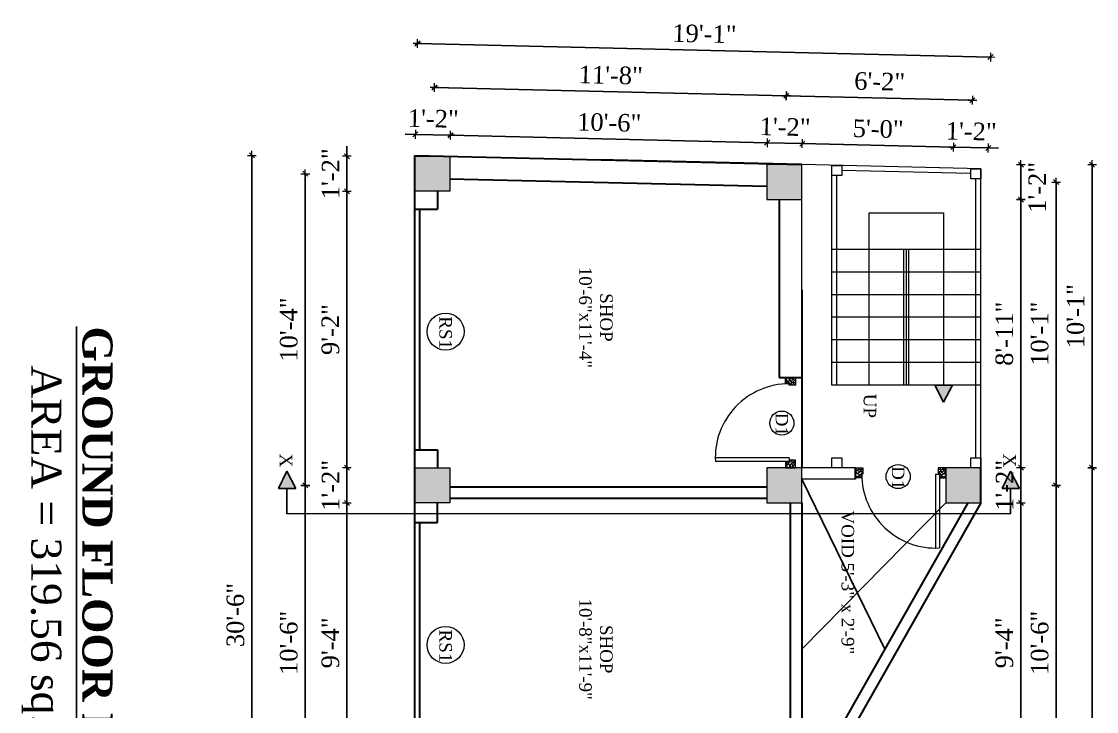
# Model space of a CAD drawing. Header units: inches. Extents: x 151827 to 346502, y -56182 to -23217.
# Drawn here: x 164348 to 164776.6, y -26419.4 to -26144.3 of the extents above; entities that cross this region are included whole.
import ezdxf

# ---------------------------------------------------------------- set-up
doc = ezdxf.new("R2010")
doc.units = ezdxf.units.IN
doc.header["$LTSCALE"] = 5
doc.header["$MEASUREMENT"] = 0
for name, color, linetype, lineweight in [('A-WALL', 7, 'Continuous', 9), ('Dimension', 7, 'Continuous', 18), ('DOOR', 62, 'Continuous', 0)]:
    doc.layers.add(name, color=color, linetype=linetype, lineweight=lineweight)
doc.layers.add('dim line', color=7, linetype='Continuous', lineweight=15, true_color=0xfab2b2)
doc.layers.add('TEXT', color=6, linetype='Continuous')
doc.layers.add('WALL', color=7, linetype='Continuous')
doc.styles.add('ordinary', font='times.ttf')
doc.dimstyles.new('Copy of 96', dxfattribs={"dimtxt": 7, "dimasz": 4, "dimexe": 0.5, "dimexo": 0.5, "dimgap": 3, "dimtad": 1, "dimdec": 1, "dimzin": 11, "dimdsep": 46, "dimlunit": 4, "dimtxsty": 'ordinary', "dimblk": 'OBLIQUE', "dimcen": 0.09, "dimse1": 1, "dimse2": 1, "dimclrt": 6, "dimazin": 0, "dimtfac": 1, "dimtdec": 1, "dimtix": 1, "dimtmove": 2, "dimatfit": 3, "dimldrblk": 'leader', "dimfxl": 0.5, "dimfxlon": 1, "dimtolj": 1, "dimtzin": 0, "dimarcsym": 0})

# ---------------------------------------------------------------- blocks, each defined once
blk = doc.blocks.new('A$C27B36B59')
at = {"layer": 'DOOR'}
for p, q in [((0, 4), (0, 0)), ((2.5, 4), (0, 4)), ((0, 0), (3, 0)), ((2.5, 2.5), (2.5, 4)), ((3, 2.5), (2.5, 2.5)), ((3, 0), (3, 2.5))]:
    blk.add_line(p, q, dxfattribs=at)
for centre, radius, start, end in [((-1.4, -0.54), 4.75, 22.1411, 72.838), ((1.34, 2.09), 1.64, 45.138, 144.8948), ((2.21, 0.3), 2.49, 83.3149, 152.658), ((0.13, 0.37), 2.05, 349.4875, 93.6805), ((1.96, -0.47), 2.01, 58.7447, 166.495), ((-0.06, 0.32), 1.13, 343.542, 86.947), ((2.08, -0.4), 1.17, 38.2816, 160.1519)]:
    blk.add_arc(centre, radius, start, end, dxfattribs=at)
blk = doc.blocks.new('D2')
at = {"layer": 'DOOR'}
for p, q in [((74473.95, 24047.59), (74473.95, 24018.09)), ((74473.95, 24047.59), (74475.45, 24047.59)), ((74475.45, 24047.59), (74475.45, 24018.13))]:
    blk.add_line(p, q, dxfattribs=at)
blk.add_arc((74473.95, 24047.59), 29.5, 180, 272.9146, dxfattribs=at)
at = {"layer": 'DOOR', "xscale": -1, "rotation": 180}
blk.add_blockref('A$C27B36B59', (74441.95, 24050.09), dxfattribs=at)
at = {"layer": 'DOOR', "rotation": 180}
blk.add_blockref('A$C27B36B59', (74477.95, 24050.09), dxfattribs=at)
blk = doc.blocks.new('oblique')
at = {"color": 0, "lineweight": -2}
blk.add_line((0.25, 0.25), (-0.25, -0.25), dxfattribs=at)
at = {"layer": 'dim line', "lineweight": 9}
for p, q in [((-0.4375, 0), (0.4375, 0)), ((0, 0.4375), (0, -0.4375))]:
    blk.add_line(p, q, dxfattribs=at)
blk = doc.blocks.new('*D2105')
at = {"layer": 'A-WALL', "color": 0, "lineweight": -2, "ltscale": 50, "transparency": 16777216}
for p, q in [((164477.75, -26198.04), (164477.75, -26194.04)), ((164477.75, -26198.04), (164477.75, -26212.04)), ((164477.75, -26212.04), (164477.75, -26216.04))]:
    blk.add_line(p, q, dxfattribs=at)
at = {"layer": 'Defpoints', "color": 0, "ltscale": 50, "transparency": 16777216}
for p in [(164504.85, -26198.04), (164477.75, -26212.04), (164504.85, -26212.04)]:
    blk.add_point(p, dxfattribs=at)
at = {"layer": 'A-WALL', "color": 0, "lineweight": -2, "ltscale": 50, "transparency": 16777216, "xscale": 4, "yscale": 4, "zscale": 4}
for p, rotation in [((164477.75, -26198.04), 270), ((164477.75, -26212.04), 90)]:
    blk.add_blockref('oblique', p, dxfattribs=dict(at, rotation=rotation))
at = {"layer": 'A-WALL', "color": 6, "ltscale": 50, "transparency": 16777216, "insert": (164471.25, -26205.04), "char_height": 7, "attachment_point": 5, "rotation": 90, "style": 'ordinary'}
blk.add_mtext('\\A1;1\'-2"', dxfattribs=at)
blk = doc.blocks.new('_OBLIQUE')
at = {"color": 0, "linetype": 'ByBlock'}
blk.add_line((-0.5, -0.5), (0.5, 0.5), dxfattribs=at)
blk = doc.blocks.new('leader')
at = {"layer": 'Dimension'}
for p, q in [((0, -4.33), (0, 4.33)), ((-4.42, 0), (4.42, 0))]:
    blk.add_line(p, q, dxfattribs=at)
blk = doc.blocks.new('*D2106')
at = {"layer": 'A-WALL', "color": 0, "lineweight": -2, "ltscale": 5, "transparency": 16777216}
blk.add_line((164477.75, -26212.04), (164477.75, -26322.25), dxfattribs=at)
at = {"layer": 'Defpoints', "color": 0, "ltscale": 5, "transparency": 16777216}
for p in [(164504.85, -26212.04), (164477.75, -26322.25), (164504.85, -26322.25)]:
    blk.add_point(p, dxfattribs=at)
at = {"layer": 'A-WALL', "color": 0, "lineweight": -2, "ltscale": 5, "transparency": 16777216, "xscale": 4, "yscale": 4, "zscale": 4}
for p, rotation in [((164477.75, -26212.04), 90), ((164477.75, -26322.25), 270)]:
    blk.add_blockref('oblique', p, dxfattribs=dict(at, rotation=rotation))
at = {"layer": 'A-WALL', "color": 6, "ltscale": 5, "transparency": 16777216, "insert": (164471.18, -26267.14), "char_height": 7, "attachment_point": 5, "rotation": 90, "style": 'ordinary'}
blk.add_mtext('\\A1;9\'-2"', dxfattribs=at)
blk = doc.blocks.new('*D2107')
at = {"layer": 'A-WALL', "color": 0, "lineweight": -2, "ltscale": 5, "transparency": 16777216}
for p, q in [((164477.75, -26322.25), (164477.75, -26318.25)), ((164477.75, -26322.25), (164477.75, -26336.25)), ((164477.75, -26336.25), (164477.75, -26340.25))]:
    blk.add_line(p, q, dxfattribs=at)
at = {"layer": 'Defpoints', "color": 0, "ltscale": 5, "transparency": 16777216}
for p in [(164504.85, -26322.25), (164477.75, -26336.25), (164504.85, -26336.25)]:
    blk.add_point(p, dxfattribs=at)
at = {"layer": 'A-WALL', "color": 0, "lineweight": -2, "ltscale": 5, "transparency": 16777216, "xscale": 4, "yscale": 4, "zscale": 4}
for p, rotation in [((164477.75, -26322.25), 270), ((164477.75, -26336.25), 90)]:
    blk.add_blockref('oblique', p, dxfattribs=dict(at, rotation=rotation))
at = {"layer": 'A-WALL', "color": 6, "ltscale": 5, "transparency": 16777216, "insert": (164471.25, -26329.25), "char_height": 7, "attachment_point": 5, "rotation": 90, "style": 'ordinary'}
blk.add_mtext('\\A1;1\'-2"', dxfattribs=at)
blk = doc.blocks.new('*D2108')
at = {"layer": 'A-WALL', "color": 0, "lineweight": -2, "ltscale": 5, "transparency": 16777216}
blk.add_line((164477.75, -26336.25), (164477.75, -26447.82), dxfattribs=at)
at = {"layer": 'Defpoints', "color": 0, "ltscale": 5, "transparency": 16777216}
for p in [(164504.85, -26336.25), (164477.75, -26447.82), (164504.85, -26447.82)]:
    blk.add_point(p, dxfattribs=at)
at = {"layer": 'A-WALL', "color": 0, "lineweight": -2, "ltscale": 5, "transparency": 16777216, "xscale": 4, "yscale": 4, "zscale": 4}
for p, rotation in [((164477.75, -26336.25), 90), ((164477.75, -26447.82), 270)]:
    blk.add_blockref('oblique', p, dxfattribs=dict(at, rotation=rotation))
at = {"layer": 'A-WALL', "color": 6, "ltscale": 5, "transparency": 16777216, "insert": (164471.18, -26392.03), "char_height": 7, "attachment_point": 5, "rotation": 90, "style": 'ordinary'}
blk.add_mtext('\\A1;9\'-4"', dxfattribs=at)
blk = doc.blocks.new('*D2112')
at = {"layer": 'A-WALL', "color": 0, "lineweight": -2, "ltscale": 5, "transparency": 16777216}
blk.add_line((164461.16, -26205.04), (164461.16, -26329.25), dxfattribs=at)
at = {"layer": 'Defpoints', "color": 0, "ltscale": 5, "transparency": 16777216}
for p in [(164511.85, -26205.04), (164461.16, -26329.25), (164511.85, -26329.25)]:
    blk.add_point(p, dxfattribs=at)
at = {"layer": 'A-WALL', "color": 0, "lineweight": -2, "ltscale": 5, "transparency": 16777216, "xscale": 4, "yscale": 4, "zscale": 4}
for p, rotation in [((164461.16, -26205.04), 90), ((164461.16, -26329.25), 270)]:
    blk.add_blockref('oblique', p, dxfattribs=dict(at, rotation=rotation))
at = {"layer": 'A-WALL', "color": 6, "ltscale": 5, "transparency": 16777216, "insert": (164454.6, -26267.14), "char_height": 7, "attachment_point": 5, "rotation": 90, "style": 'ordinary'}
blk.add_mtext('\\A1;10\'-4"', dxfattribs=at)
blk = doc.blocks.new('*D1939')
at = {"layer": 'A-WALL', "color": 0, "lineweight": -2, "ltscale": 5, "transparency": 16777216}
blk.add_line((164461.16, -26329.25), (164461.16, -26454.82), dxfattribs=at)
at = {"layer": 'Defpoints', "color": 0, "ltscale": 5, "transparency": 16777216}
for p in [(164511.85, -26329.25), (164461.16, -26454.82), (164511.85, -26454.82)]:
    blk.add_point(p, dxfattribs=at)
at = {"layer": 'A-WALL', "color": 0, "lineweight": -2, "ltscale": 5, "transparency": 16777216, "xscale": 4, "yscale": 4, "zscale": 4}
for p, rotation in [((164461.16, -26329.25), 90), ((164461.16, -26454.82), 270)]:
    blk.add_blockref('oblique', p, dxfattribs=dict(at, rotation=rotation))
at = {"layer": 'A-WALL', "color": 6, "ltscale": 5, "transparency": 16777216, "insert": (164454.6, -26392.03), "char_height": 7, "attachment_point": 5, "rotation": 90, "style": 'ordinary'}
blk.add_mtext('\\A1;10\'-6"', dxfattribs=at)
blk = doc.blocks.new('*D2115')
at = {"layer": 'A-WALL', "color": 0, "lineweight": -2, "ltscale": 5, "transparency": 16777216}
blk.add_line((164439.88, -26564.18), (164439.88, -26197.71), dxfattribs=at)
at = {"layer": 'Defpoints', "color": 0, "ltscale": 5, "transparency": 16777216}
for p in [(164439.88, -26197.71), (164504.85, -26197.71), (164504.85, -26564.18)]:
    blk.add_point(p, dxfattribs=at)
at = {"layer": 'A-WALL', "color": 0, "lineweight": -2, "ltscale": 5, "transparency": 16777216, "xscale": 4, "yscale": 4, "zscale": 4}
for p, rotation in [((164439.88, -26197.71), 90), ((164439.88, -26564.18), 270)]:
    blk.add_blockref('oblique', p, dxfattribs=dict(at, rotation=rotation))
at = {"layer": 'A-WALL', "color": 6, "ltscale": 5, "transparency": 16777216, "insert": (164433.32, -26380.94), "char_height": 7, "attachment_point": 5, "rotation": 90, "style": 'ordinary'}
blk.add_mtext('\\A1;30\'-6"', dxfattribs=at)
blk = doc.blocks.new('*D2121')
at = {"layer": 'A-WALL', "color": 0, "lineweight": -2, "ltscale": 5, "transparency": 16777216}
blk.add_line((164659.13, -26626.69), (164716.51, -26626.69), dxfattribs=at)
at = {"layer": 'Defpoints', "color": 0, "ltscale": 5, "transparency": 16777216}
for p in [(164716.51, -26336.25), (164659.13, -26461.82), (164716.51, -26626.69)]:
    blk.add_point(p, dxfattribs=at)
at = {"layer": 'A-WALL', "color": 0, "lineweight": -2, "ltscale": 5, "transparency": 16777216, "xscale": 4, "yscale": 4, "zscale": 4, "rotation": 180}
blk.add_blockref('oblique', (164659.13, -26626.69), dxfattribs=at)
at = {"layer": 'A-WALL', "color": 0, "lineweight": -2, "ltscale": 5, "transparency": 16777216, "xscale": 4, "yscale": 4, "zscale": 4}
blk.add_blockref('oblique', (164716.51, -26626.69), dxfattribs=at)
at = {"layer": 'A-WALL', "color": 6, "ltscale": 5, "transparency": 16777216, "insert": (164687.82, -26620.12), "char_height": 7, "attachment_point": 5, "style": 'ordinary'}
blk.add_mtext('\\A1;4\'-9"', dxfattribs=at)
blk = doc.blocks.new('*D2123')
at = {"layer": 'A-WALL', "color": 0, "lineweight": -2, "ltscale": 5, "transparency": 16777216}
for p, q in [((164716.51, -26626.69), (164712.51, -26626.69)), ((164716.51, -26626.69), (164730.51, -26626.69)), ((164730.51, -26626.69), (164734.51, -26626.69))]:
    blk.add_line(p, q, dxfattribs=at)
at = {"layer": 'Defpoints', "color": 0, "ltscale": 5, "transparency": 16777216}
for p in [(164716.51, -26336.25), (164730.51, -26336.25), (164730.51, -26626.69)]:
    blk.add_point(p, dxfattribs=at)
at = {"layer": 'A-WALL', "color": 0, "lineweight": -2, "ltscale": 5, "transparency": 16777216, "xscale": 4, "yscale": 4, "zscale": 4}
blk.add_blockref('oblique', (164716.51, -26626.69), dxfattribs=at)
at = {"layer": 'A-WALL', "color": 0, "lineweight": -2, "ltscale": 5, "transparency": 16777216, "xscale": 4, "yscale": 4, "zscale": 4, "rotation": 180}
blk.add_blockref('oblique', (164730.51, -26626.69), dxfattribs=at)
at = {"layer": 'A-WALL', "color": 6, "ltscale": 5, "transparency": 16777216, "insert": (164723.51, -26620.19), "char_height": 7, "attachment_point": 5, "style": 'ordinary'}
blk.add_mtext('\\A1;1\'-2"', dxfattribs=at)
blk = doc.blocks.new('*D2125')
at = {"layer": 'A-WALL', "color": 0, "lineweight": -2, "ltscale": 5, "transparency": 16777216}
blk.add_line((164652.13, -26641.65), (164723.51, -26641.65), dxfattribs=at)
at = {"layer": 'Defpoints', "color": 0, "ltscale": 5, "transparency": 16777216}
for p in [(164723.51, -26329.25), (164652.13, -26454.82), (164723.51, -26641.65)]:
    blk.add_point(p, dxfattribs=at)
at = {"layer": 'A-WALL', "color": 0, "lineweight": -2, "ltscale": 5, "transparency": 16777216, "xscale": 4, "yscale": 4, "zscale": 4, "rotation": 180}
blk.add_blockref('oblique', (164652.13, -26641.65), dxfattribs=at)
at = {"layer": 'A-WALL', "color": 0, "lineweight": -2, "ltscale": 5, "transparency": 16777216, "xscale": 4, "yscale": 4, "zscale": 4}
blk.add_blockref('oblique', (164723.51, -26641.65), dxfattribs=at)
at = {"layer": 'A-WALL', "color": 6, "ltscale": 5, "transparency": 16777216, "insert": (164687.82, -26635.09), "char_height": 7, "attachment_point": 5, "style": 'ordinary'}
blk.add_mtext('\\A1;5\'-11"', dxfattribs=at)
blk = doc.blocks.new('*D2126')
at = {"layer": 'A-WALL', "color": 0, "lineweight": -2, "ltscale": 50, "transparency": 16777216}
blk.add_line((164746.49, -26201.36), (164746.49, -26215.36), dxfattribs=at)
at = {"layer": 'Defpoints', "color": 0, "ltscale": 50, "transparency": 16777216}
for p in [(164659.13, -26201.36), (164659.13, -26215.36), (164746.49, -26215.36)]:
    blk.add_point(p, dxfattribs=at)
at = {"layer": 'A-WALL', "color": 0, "lineweight": -2, "ltscale": 50, "transparency": 16777216, "xscale": 4, "yscale": 4, "zscale": 4}
for p, rotation in [((164746.49, -26201.36), 90), ((164746.49, -26215.36), 270)]:
    blk.add_blockref('oblique', p, dxfattribs=dict(at, rotation=rotation))
at = {"layer": 'A-WALL', "color": 6, "ltscale": 50, "transparency": 16777216, "insert": (164752.99, -26210.45), "char_height": 7, "attachment_point": 5, "rotation": 90, "style": 'ordinary'}
blk.add_mtext('\\A1;1\'-2"', dxfattribs=at)
blk = doc.blocks.new('*D2127')
at = {"layer": 'A-WALL', "color": 0, "lineweight": -2, "ltscale": 5, "transparency": 16777216}
blk.add_line((164746.49, -26215.36), (164746.49, -26322.25), dxfattribs=at)
at = {"layer": 'Defpoints', "color": 0, "ltscale": 5, "transparency": 16777216}
for p in [(164659.13, -26215.36), (164730.51, -26322.25), (164746.49, -26322.25)]:
    blk.add_point(p, dxfattribs=at)
at = {"layer": 'A-WALL', "color": 0, "lineweight": -2, "ltscale": 5, "transparency": 16777216, "xscale": 4, "yscale": 4, "zscale": 4}
for p, rotation in [((164746.49, -26215.36), 90), ((164746.49, -26322.25), 270)]:
    blk.add_blockref('oblique', p, dxfattribs=dict(at, rotation=rotation))
at = {"layer": 'A-WALL', "color": 6, "ltscale": 5, "transparency": 16777216, "insert": (164739.93, -26268.81), "char_height": 7, "attachment_point": 5, "rotation": 90, "style": 'ordinary'}
blk.add_mtext('\\A1;8\'-11"', dxfattribs=at)
blk = doc.blocks.new('*D2128')
at = {"layer": 'A-WALL', "color": 0, "lineweight": -2, "ltscale": 5, "transparency": 16777216}
for p, q in [((164746.49, -26322.25), (164746.49, -26318.25)), ((164746.49, -26322.25), (164746.49, -26336.25)), ((164746.49, -26336.25), (164746.49, -26340.25))]:
    blk.add_line(p, q, dxfattribs=at)
at = {"layer": 'Defpoints', "color": 0, "ltscale": 5, "transparency": 16777216}
for p in [(164730.51, -26322.25), (164730.51, -26336.25), (164746.49, -26336.25)]:
    blk.add_point(p, dxfattribs=at)
at = {"layer": 'A-WALL', "color": 0, "lineweight": -2, "ltscale": 5, "transparency": 16777216, "xscale": 4, "yscale": 4, "zscale": 4}
for p, rotation in [((164746.49, -26322.25), 270), ((164746.49, -26336.25), 90)]:
    blk.add_blockref('oblique', p, dxfattribs=dict(at, rotation=rotation))
at = {"layer": 'A-WALL', "color": 6, "ltscale": 5, "transparency": 16777216, "insert": (164739.99, -26329.25), "char_height": 7, "attachment_point": 5, "rotation": 90, "style": 'ordinary'}
blk.add_mtext('\\A1;1\'-2"', dxfattribs=at)
blk = doc.blocks.new('*D2129')
at = {"layer": 'A-WALL', "color": 0, "lineweight": -2, "ltscale": 5, "transparency": 16777216}
blk.add_line((164746.49, -26336.25), (164746.49, -26447.82), dxfattribs=at)
at = {"layer": 'Defpoints', "color": 0, "ltscale": 5, "transparency": 16777216}
for p in [(164730.51, -26336.25), (164659.13, -26447.82), (164746.49, -26447.82)]:
    blk.add_point(p, dxfattribs=at)
at = {"layer": 'A-WALL', "color": 0, "lineweight": -2, "ltscale": 5, "transparency": 16777216, "xscale": 4, "yscale": 4, "zscale": 4}
for p, rotation in [((164746.49, -26336.25), 90), ((164746.49, -26447.82), 270)]:
    blk.add_blockref('oblique', p, dxfattribs=dict(at, rotation=rotation))
at = {"layer": 'A-WALL', "color": 6, "ltscale": 5, "transparency": 16777216, "insert": (164739.92, -26392.03), "char_height": 7, "attachment_point": 5, "rotation": 90, "style": 'ordinary'}
blk.add_mtext('\\A1;9\'-4"', dxfattribs=at)
blk = doc.blocks.new('*D2133')
at = {"layer": 'A-WALL', "color": 0, "lineweight": -2, "ltscale": 5, "transparency": 16777216}
blk.add_line((164760.56, -26208.36), (164760.56, -26329.25), dxfattribs=at)
at = {"layer": 'Defpoints', "color": 0, "ltscale": 5, "transparency": 16777216}
for p in [(164652.13, -26208.36), (164652.13, -26329.25), (164760.56, -26329.25)]:
    blk.add_point(p, dxfattribs=at)
at = {"layer": 'A-WALL', "color": 0, "lineweight": -2, "ltscale": 5, "transparency": 16777216, "xscale": 4, "yscale": 4, "zscale": 4}
for p, rotation in [((164760.56, -26208.36), 90), ((164760.56, -26329.25), 270)]:
    blk.add_blockref('oblique', p, dxfattribs=dict(at, rotation=rotation))
at = {"layer": 'A-WALL', "color": 6, "ltscale": 5, "transparency": 16777216, "insert": (164754, -26268.81), "char_height": 7, "attachment_point": 5, "rotation": 90, "style": 'ordinary'}
blk.add_mtext('\\A1;10\'-1"', dxfattribs=at)
blk = doc.blocks.new('*D2134')
at = {"layer": 'A-WALL', "color": 0, "lineweight": -2, "ltscale": 5, "transparency": 16777216}
blk.add_line((164760.56, -26329.25), (164760.56, -26454.82), dxfattribs=at)
at = {"layer": 'Defpoints', "color": 0, "ltscale": 5, "transparency": 16777216}
for p in [(164652.13, -26329.25), (164652.13, -26454.82), (164760.56, -26454.82)]:
    blk.add_point(p, dxfattribs=at)
at = {"layer": 'A-WALL', "color": 0, "lineweight": -2, "ltscale": 5, "transparency": 16777216, "xscale": 4, "yscale": 4, "zscale": 4}
for p, rotation in [((164760.56, -26329.25), 90), ((164760.56, -26454.82), 270)]:
    blk.add_blockref('oblique', p, dxfattribs=dict(at, rotation=rotation))
at = {"layer": 'A-WALL', "color": 6, "ltscale": 5, "transparency": 16777216, "insert": (164754, -26392.03), "char_height": 7, "attachment_point": 5, "rotation": 90, "style": 'ordinary'}
blk.add_mtext('\\A1;10\'-6"', dxfattribs=at)
blk = doc.blocks.new('*D2135')
at = {"layer": 'A-WALL', "color": 0, "lineweight": -2, "ltscale": 5, "transparency": 16777216}
blk.add_line((164774.89, -26201.36), (164774.89, -26322.25), dxfattribs=at)
at = {"layer": 'Defpoints', "color": 0, "ltscale": 5, "transparency": 16777216}
for p in [(164659.13, -26201.36), (164730.51, -26322.25), (164774.89, -26322.25)]:
    blk.add_point(p, dxfattribs=at)
at = {"layer": 'A-WALL', "color": 0, "lineweight": -2, "ltscale": 5, "transparency": 16777216, "xscale": 4, "yscale": 4, "zscale": 4}
for p, rotation in [((164774.89, -26201.36), 90), ((164774.89, -26322.25), 270)]:
    blk.add_blockref('oblique', p, dxfattribs=dict(at, rotation=rotation))
at = {"layer": 'A-WALL', "color": 6, "ltscale": 5, "transparency": 16777216, "insert": (164768.33, -26261.81), "char_height": 7, "attachment_point": 5, "rotation": 90, "style": 'ordinary'}
blk.add_mtext('\\A1;10\'-1"', dxfattribs=at)
blk = doc.blocks.new('*D1994')
at = {"layer": 'A-WALL', "color": 0, "lineweight": -2, "ltscale": 5, "transparency": 16777216}
blk.add_line((164774.89, -26322.25), (164774.89, -26610.06), dxfattribs=at)
at = {"layer": 'Defpoints', "color": 0, "ltscale": 5, "transparency": 16777216}
for p in [(164730.51, -26322.25), (164574.85, -26610.06), (164774.89, -26610.06)]:
    blk.add_point(p, dxfattribs=at)
at = {"layer": 'A-WALL', "color": 0, "lineweight": -2, "ltscale": 5, "transparency": 16777216, "xscale": 4, "yscale": 4, "zscale": 4}
for p, rotation in [((164774.89, -26322.25), 90), ((164774.89, -26610.06), 270)]:
    blk.add_blockref('oblique', p, dxfattribs=dict(at, rotation=rotation))
at = {"layer": 'A-WALL', "color": 6, "ltscale": 5, "transparency": 16777216, "insert": (164768.33, -26466.16), "char_height": 7, "attachment_point": 5, "rotation": 90, "style": 'ordinary'}
blk.add_mtext('\\A1;24\'-0"', dxfattribs=at)
blk = doc.blocks.new('*D1996')
at = {"layer": 'A-WALL', "color": 0, "lineweight": -2, "ltscale": 5, "transparency": 16777216}
blk.add_line((164574.85, -26655.6), (164730.51, -26655.6), dxfattribs=at)
at = {"layer": 'Defpoints', "color": 0, "ltscale": 5, "transparency": 16777216}
for p in [(164730.51, -26336.25), (164574.85, -26610.06), (164730.51, -26655.6)]:
    blk.add_point(p, dxfattribs=at)
at = {"layer": 'A-WALL', "color": 0, "lineweight": -2, "ltscale": 5, "transparency": 16777216, "xscale": 4, "yscale": 4, "zscale": 4, "rotation": 180}
blk.add_blockref('oblique', (164574.85, -26655.6), dxfattribs=at)
at = {"layer": 'A-WALL', "color": 0, "lineweight": -2, "ltscale": 5, "transparency": 16777216, "xscale": 4, "yscale": 4, "zscale": 4}
blk.add_blockref('oblique', (164730.51, -26655.6), dxfattribs=at)
at = {"layer": 'A-WALL', "color": 6, "ltscale": 5, "transparency": 16777216, "insert": (164652.68, -26649.04), "char_height": 7, "attachment_point": 5, "style": 'ordinary'}
blk.add_mtext('\\A1;13\'-0"', dxfattribs=at)
blk = doc.blocks.new('*D1999')
at = {"layer": 'A-WALL', "color": 0, "lineweight": -2, "ltscale": 50, "transparency": 16777216}
for p, q in [((164505.05, -26189.34), (164501.05, -26189.25)), ((164505.05, -26189.34), (164519.05, -26189.67)), ((164519.05, -26189.67), (164523.04, -26189.77))]:
    blk.add_line(p, q, dxfattribs=at)
at = {"layer": 'Defpoints', "color": 0, "ltscale": 50, "transparency": 16777216}
for p in [(164519.05, -26189.67), (164504.85, -26197.71), (164518.85, -26198.04)]:
    blk.add_point(p, dxfattribs=at)
at = {"layer": 'A-WALL', "color": 0, "lineweight": -2, "ltscale": 50, "transparency": 16777216, "xscale": 4, "yscale": 4, "zscale": 4}
for p, rotation in [((164505.05, -26189.34), 358.6423816929428), ((164519.05, -26189.67), 178.6423816929429)]:
    blk.add_blockref('oblique', p, dxfattribs=dict(at, rotation=rotation))
at = {"layer": 'A-WALL', "color": 6, "ltscale": 50, "transparency": 16777216, "insert": (164512.2, -26183.01), "char_height": 7, "attachment_point": 5, "rotation": 358.6424, "style": 'ordinary'}
blk.add_mtext('\\A1;1\'-2"', dxfattribs=at)
blk = doc.blocks.new('*D2000')
at = {"layer": 'A-WALL', "color": 0, "lineweight": -2, "ltscale": 5, "transparency": 16777216}
blk.add_line((164519.05, -26189.67), (164645.34, -26192.67), dxfattribs=at)
at = {"layer": 'Defpoints', "color": 0, "ltscale": 5, "transparency": 16777216}
for p in [(164645.34, -26192.67), (164518.85, -26198.04), (164645.13, -26201.36)]:
    blk.add_point(p, dxfattribs=at)
at = {"layer": 'A-WALL', "color": 0, "lineweight": -2, "ltscale": 5, "transparency": 16777216, "xscale": 4, "yscale": 4, "zscale": 4}
for p, rotation in [((164519.05, -26189.67), 178.6423816933724), ((164645.34, -26192.67), 358.6423816933724)]:
    blk.add_blockref('oblique', p, dxfattribs=dict(at, rotation=rotation))
at = {"layer": 'A-WALL', "color": 6, "ltscale": 5, "transparency": 16777216, "insert": (164582.35, -26184.61), "char_height": 7, "attachment_point": 5, "rotation": 358.6424, "style": 'ordinary'}
blk.add_mtext('\\A1;10\'-6"', dxfattribs=at)
blk = doc.blocks.new('*D2001')
at = {"layer": 'A-WALL', "color": 0, "lineweight": -2, "ltscale": 5, "transparency": 16777216}
for p, q in [((164645.34, -26192.67), (164641.34, -26192.57)), ((164645.34, -26192.67), (164659.33, -26193)), ((164659.33, -26193), (164663.33, -26193.09))]:
    blk.add_line(p, q, dxfattribs=at)
at = {"layer": 'Defpoints', "color": 0, "ltscale": 5, "transparency": 16777216}
for p in [(164659.33, -26193), (164645.13, -26201.36), (164659.13, -26201.36)]:
    blk.add_point(p, dxfattribs=at)
at = {"layer": 'A-WALL', "color": 0, "lineweight": -2, "ltscale": 5, "transparency": 16777216, "xscale": 4, "yscale": 4, "zscale": 4}
for p, rotation in [((164645.34, -26192.67), 358.6423816933724), ((164659.33, -26193), 178.6423816933724)]:
    blk.add_blockref('oblique', p, dxfattribs=dict(at, rotation=rotation))
at = {"layer": 'A-WALL', "color": 6, "ltscale": 5, "transparency": 16777216, "insert": (164652.49, -26186.33), "char_height": 7, "attachment_point": 5, "rotation": 358.6424, "style": 'ordinary'}
blk.add_mtext('\\A1;1\'-2"', dxfattribs=at)
blk = doc.blocks.new('*D2002')
at = {"layer": 'A-WALL', "color": 0, "lineweight": -2, "ltscale": 5, "transparency": 16777216}
blk.add_line((164512.66, -26170.64), (164652.95, -26173.96), dxfattribs=at)
at = {"layer": 'Defpoints', "color": 0, "ltscale": 5, "transparency": 16777216}
for p in [(164652.95, -26173.96), (164511.85, -26205.04), (164652.13, -26208.36)]:
    blk.add_point(p, dxfattribs=at)
at = {"layer": 'A-WALL', "color": 0, "lineweight": -2, "ltscale": 5, "transparency": 16777216, "xscale": 4, "yscale": 4, "zscale": 4}
for p, rotation in [((164512.66, -26170.64), 178.6423816929977), ((164652.95, -26173.96), 358.6423816929977)]:
    blk.add_blockref('oblique', p, dxfattribs=dict(at, rotation=rotation))
at = {"layer": 'A-WALL', "color": 6, "ltscale": 5, "transparency": 16777216, "insert": (164582.96, -26165.74), "char_height": 7, "attachment_point": 5, "rotation": 358.6424, "style": 'ordinary'}
blk.add_mtext('\\A1;11\'-8"', dxfattribs=at)
blk = doc.blocks.new('*D2003')
at = {"layer": 'A-WALL', "color": 0, "lineweight": -2, "ltscale": 5, "transparency": 16777216}
blk.add_line((164652.95, -26173.96), (164727.15, -26175.72), dxfattribs=at)
at = {"layer": 'Defpoints', "color": 0, "ltscale": 5, "transparency": 16777216}
for p in [(164727.15, -26175.72), (164652.13, -26208.36), (164723.51, -26329.25)]:
    blk.add_point(p, dxfattribs=at)
at = {"layer": 'A-WALL', "color": 0, "lineweight": -2, "ltscale": 5, "transparency": 16777216, "xscale": 4, "yscale": 4, "zscale": 4}
for p, rotation in [((164652.95, -26173.96), 178.6423816933724), ((164727.15, -26175.72), 358.6423816933724)]:
    blk.add_blockref('oblique', p, dxfattribs=dict(at, rotation=rotation))
at = {"layer": 'A-WALL', "color": 6, "ltscale": 5, "transparency": 16777216, "insert": (164690.2, -26168.28), "char_height": 7, "attachment_point": 5, "rotation": 358.6424, "style": 'ordinary'}
blk.add_mtext('\\A1;6\'-2"', dxfattribs=at)
blk = doc.blocks.new('*D2004')
at = {"layer": 'A-WALL', "color": 0, "lineweight": -2, "ltscale": 5, "transparency": 16777216}
blk.add_line((164505.9, -26153.11), (164734.39, -26158.52), dxfattribs=at)
at = {"layer": 'Defpoints', "color": 0, "ltscale": 5, "transparency": 16777216}
for p in [(164734.39, -26158.52), (164504.85, -26197.71), (164730.51, -26322.25)]:
    blk.add_point(p, dxfattribs=at)
at = {"layer": 'A-WALL', "color": 0, "lineweight": -2, "ltscale": 5, "transparency": 16777216, "xscale": 4, "yscale": 4, "zscale": 4}
for p, rotation in [((164505.9, -26153.11), 178.6423816933724), ((164734.39, -26158.52), 358.6423816933724)]:
    blk.add_blockref('oblique', p, dxfattribs=dict(at, rotation=rotation))
at = {"layer": 'A-WALL', "color": 6, "ltscale": 5, "transparency": 16777216, "insert": (164620.3, -26149.25), "char_height": 7, "attachment_point": 5, "rotation": 358.6424, "style": 'ordinary'}
blk.add_mtext('\\A1;19\'-1"', dxfattribs=at)
blk = doc.blocks.new('*D2136')
at = {"layer": 'A-WALL', "color": 0, "lineweight": -2, "ltscale": 5, "transparency": 16777216}
blk.add_line((164659.33, -26193), (164719.54, -26194.42), dxfattribs=at)
at = {"layer": 'Defpoints', "color": 0, "ltscale": 5, "transparency": 16777216}
for p in [(164719.54, -26194.42), (164659.13, -26201.36), (164716.51, -26322.25)]:
    blk.add_point(p, dxfattribs=at)
at = {"layer": 'A-WALL', "color": 0, "lineweight": -2, "ltscale": 5, "transparency": 16777216, "xscale": 4, "yscale": 4, "zscale": 4}
for p, rotation in [((164659.33, -26193), 178.6423816933724), ((164719.54, -26194.42), 358.6423816933724)]:
    blk.add_blockref('oblique', p, dxfattribs=dict(at, rotation=rotation))
at = {"layer": 'A-WALL', "color": 6, "ltscale": 5, "transparency": 16777216, "insert": (164689.59, -26187.15), "char_height": 7, "attachment_point": 5, "rotation": 358.6424, "style": 'ordinary'}
blk.add_mtext('\\A1;5\'-0"', dxfattribs=at)
blk = doc.blocks.new('*D2137')
at = {"layer": 'A-WALL', "color": 0, "lineweight": -2, "ltscale": 5, "transparency": 16777216}
for p, q in [((164719.54, -26194.42), (164715.54, -26194.33)), ((164719.54, -26194.42), (164733.53, -26194.76)), ((164733.53, -26194.76), (164737.53, -26194.85))]:
    blk.add_line(p, q, dxfattribs=at)
at = {"layer": 'Defpoints', "color": 0, "ltscale": 5, "transparency": 16777216}
for p in [(164733.53, -26194.76), (164716.51, -26322.25), (164730.51, -26322.25)]:
    blk.add_point(p, dxfattribs=at)
at = {"layer": 'A-WALL', "color": 0, "lineweight": -2, "ltscale": 5, "transparency": 16777216, "xscale": 4, "yscale": 4, "zscale": 4}
for p, rotation in [((164719.54, -26194.42), 358.6423816933724), ((164733.53, -26194.76), 178.6423816933724)]:
    blk.add_blockref('oblique', p, dxfattribs=dict(at, rotation=rotation))
at = {"layer": 'A-WALL', "color": 6, "ltscale": 5, "transparency": 16777216, "insert": (164726.69, -26188.09), "char_height": 7, "attachment_point": 5, "rotation": 358.6424, "style": 'ordinary'}
blk.add_mtext('\\A1;1\'-2"', dxfattribs=at)

msp = doc.modelspace()

# ---------------------------------------------------------------- hatches: boundary and pattern name
at = {"ltscale": 5}
for points in [[(164712.24, -26289.25), (164719.25, -26289.25), (164715.67, -26296.14)], [(164450.42, -26330.54), (164457.43, -26330.54), (164453.85, -26323.65)], [(164738.99, -26330.54), (164746, -26330.54), (164742.41, -26323.65)]]:
    msp.add_hatch(color=256, dxfattribs=at).paths.add_polyline_path(points)
at = {"layer": 'WALL', "linetype": 'ByBlock', "ltscale": 5, "true_color": 0xf8991e}
h = msp.add_hatch(color=30, dxfattribs=at)
h.dxf.hatch_style = 1
h.paths.add_polyline_path([(164518.85, -26198.04), (164504.85, -26198.04), (164504.85, -26212.04), (164518.85, -26212.04)])
h = msp.add_hatch(color=30, dxfattribs=at)
h.dxf.hatch_style = 1
h.paths.add_polyline_path([(164659.13, -26215.36), (164659.13, -26201.36), (164645.13, -26201.36), (164645.13, -26215.36)])
h = msp.add_hatch(color=30, dxfattribs=at)
h.dxf.hatch_style = 1
h.paths.add_polyline_path([(164518.85, -26322.25), (164504.85, -26322.25), (164504.85, -26336.25), (164518.85, -26336.25)])
h = msp.add_hatch(color=30, dxfattribs=at)
h.dxf.hatch_style = 1
h.paths.add_polyline_path([(164659.13, -26336.25), (164659.13, -26322.25), (164645.13, -26322.25), (164645.13, -26336.25)])
h = msp.add_hatch(color=30, dxfattribs=at)
h.dxf.hatch_style = 1
h.paths.add_polyline_path([(164730.51, -26336.25), (164730.51, -26322.25), (164716.51, -26322.25), (164716.51, -26336.25)])

# ---------------------------------------------------------------- linework, layer by layer
at = {"ltscale": 5}
for p, q in [((164715.67, -26296.14, -72.71), (164712.24, -26289.25, -72.71)), ((164712.24, -26289.25, -72.71), (164719.25, -26289.25, -72.71)), ((164719.25, -26289.25, -72.71), (164715.67, -26296.14, -72.71)), ((164453.85, -26323.65, -72.71), (164450.42, -26330.54, -72.71)), ((164457.43, -26330.54, -72.71), (164453.85, -26323.65, -72.71)), ((164742.41, -26323.65, -72.71), (164738.99, -26330.54, -72.71)), ((164746, -26330.54, -72.71), (164742.41, -26323.65, -72.71)), ((164450.42, -26330.54, -72.71), (164457.43, -26330.54, -72.71)), ((164453.85, -26340.63, -72.71), (164453.85, -26330.54, -72.71)), ((164738.99, -26330.54, -72.71), (164746, -26330.54, -72.71)), ((164742.41, -26340.63, -72.71), (164742.41, -26330.54, -72.71))]:
    msp.add_line(p, q, dxfattribs=at)
at = {"layer": 'A-WALL', "lineweight": 30}
for p, q in [((164504.85, -26564.18, -72.71), (164504.85, -26197.71, -72.71)), ((164504.85, -26564.18, -72.71), (164504.85, -26197.71, -72.71)), ((164504.85, -26197.71, -72.71), (164659.13, -26201.36, -72.71)), ((164659.13, -26201.36, -72.71), (164578.22, -26199.45, -72.71)), ((164518.85, -26207.04, -72.71), (164645.13, -26210.03, -72.71)), ((164513.85, -26212.04, -72.71), (164513.85, -26219.14, -72.71)), ((164504.85, -26219.14, -72.71), (164513.85, -26219.14, -72.71)), ((164506.85, -26315.14, -72.71), (164506.85, -26219.14, -72.71)), ((164650.13, -26215.36, -72.71), (164650.13, -26286.25, -72.71)), ((164659.13, -26251.36, -72.71), (164659.13, -26322.25, -72.71)), ((164650.13, -26286.25, -72.71), (164659.13, -26286.25, -72.71)), ((164504.85, -26315.14, -72.71), (164513.85, -26315.14, -72.71)), ((164513.85, -26315.14, -72.71), (164513.85, -26322.25, -72.71)), ((164680.51, -26326.75, -72.71), (164680.51, -26322.25, -72.71)), ((164730.51, -26336.25, -72.71), (164730.51, -26322.25, -72.71)), ((164645.13, -26330, -72.71), (164518.85, -26330, -72.71)), ((164645.13, -26334.5, -72.71), (164518.85, -26334.5, -72.71)), ((164513.85, -26344.03, -72.71), (164513.85, -26336.25, -72.71)), ((164654.63, -26447.82, -72.71), (164654.63, -26336.25, -72.71)), ((164730.51, -26336.25, -72.71), (164659.13, -26461.82, -72.71)), ((164725.34, -26336.25, -72.71), (164659.13, -26452.71, -72.71)), ((164659.13, -26336.25, -72.71), (164659.13, -26447.82, -72.71)), ((164504.85, -26344.03, -72.71), (164513.85, -26344.03, -72.71)), ((164506.85, -26440.03, -72.71), (164506.85, -26344.03, -72.71))]:
    msp.add_line(p, q, dxfattribs=at)
at = {"layer": 'A-WALL', "ltscale": 5}
for p, q in [((164659.13, -26215.36, -72.71), (164659.13, -26201.36, -72.71)), ((164730.51, -26203.06, -72.71), (164659.13, -26201.36, -72.71)), ((164659.13, -26322.25, -72.71), (164659.13, -26201.36, -72.71)), ((164671.13, -26289.25, -72.71), (164671.13, -26201.65, -72.71)), ((164673.13, -26289.25, -72.71), (164673.13, -26205.74, -72.71)), ((164726.51, -26204.96, -72.71), (164675.13, -26203.74, -72.71)), ((164730.51, -26322.25, -72.71), (164730.51, -26203.06, -72.71)), ((164728.51, -26318.25, -72.71), (164728.51, -26207.06, -72.71)), ((164685.98, -26289.25, -72.71), (164685.98, -26220.63, -72.71)), ((164685.98, -26220.63, -72.71), (164715.67, -26220.63, -72.71)), ((164715.67, -26220.63, -72.71), (164715.67, -26289.25, -72.71)), ((164730.51, -26235.25, -72.71), (164671.13, -26235.25, -72.71)), ((164699.82, -26289.25, -72.71), (164699.82, -26235.25, -72.71)), ((164700.82, -26289.25, -72.71), (164700.82, -26235.25, -72.71)), ((164701.82, -26289.25, -72.71), (164701.82, -26235.25, -72.71)), ((164730.51, -26244.25, -72.71), (164671.13, -26244.25, -72.71)), ((164730.51, -26253.25, -72.71), (164671.13, -26253.25, -72.71)), ((164730.51, -26262.25, -72.71), (164671.13, -26262.25, -72.71)), ((164730.51, -26271.25, -72.71), (164671.13, -26271.25, -72.71)), ((164730.51, -26280.25, -72.71), (164671.13, -26280.25, -72.71)), ((164700.82, -26289.25, -72.71), (164671.13, -26289.25, -72.71)), ((164730.51, -26289.25, -72.71), (164700.82, -26289.25, -72.71)), ((164680.51, -26322.25, -72.71), (164645.13, -26322.25, -72.71)), ((164671.13, -26322.25, -72.71), (164671.13, -26318.25, -72.71)), ((164680.51, -26326.75, -72.71), (164659.13, -26326.75, -72.71)), ((164742.41, -26340.63, -72.71), (164453.85, -26340.63, -72.71))]:
    msp.add_line(p, q, dxfattribs=at)
at = {"layer": 'A-WALL', "ltscale": 5, "elevation": -72.71}
for points in [[(164518.85, -26198.04), (164518.85, -26212.04), (164504.85, -26212.04), (164504.85, -26198.04)], [(164645.13, -26201.36), (164645.13, -26215.36), (164659.13, -26215.36), (164659.13, -26201.36)], [(164675.13, -26201.74), (164675.13, -26205.74), (164671.13, -26205.74), (164671.13, -26201.74)], [(164730.51, -26203.06), (164730.51, -26207.06), (164726.51, -26207.06), (164726.51, -26203.06)], [(164518.85, -26322.25), (164518.85, -26336.25), (164504.85, -26336.25), (164504.85, -26322.25)], [(164645.13, -26322.25), (164645.13, -26336.25), (164659.13, -26336.25), (164659.13, -26322.25)], [(164675.13, -26318.25), (164675.13, -26322.25), (164671.13, -26322.25), (164671.13, -26318.25)], [(164716.51, -26322.25), (164716.51, -26336.25), (164730.51, -26336.25), (164730.51, -26322.25)], [(164730.51, -26318.25), (164730.51, -26322.25), (164726.51, -26322.25), (164726.51, -26318.25)]]:
    msp.add_lwpolyline(points, close=True, dxfattribs=at)
at = {"layer": 'A-WALL', "ltscale": 5}
for centre, radius in [((164517.09, -26267.96, -72.71), 7.38), ((164651.18, -26304.43, -72.71), 4.82), ((164697.56, -26325.72, -72.71), 4.82), ((164517.09, -26392.85, -72.71), 7.38)]:
    msp.add_circle(centre, radius, dxfattribs=at)
at = {"layer": 'WALL', "color": 30, "linetype": 'ByBlock', "ltscale": 5, "true_color": 0xf8991e}
for p, q in [((164659.13, -26326.75, -72.71), (164692.23, -26394.48, -72.71)), ((164716.51, -26336.25, -72.71), (164659.13, -26394.48, -72.71))]:
    msp.add_line(p, q, dxfattribs=at)

# ---------------------------------------------------------------- block references
at = {"layer": 'WALL', "color": 2, "linetype": 'ByBlock', "rotation": 270}
msp.add_blockref('D2', (140606.54, 48155.7, -72.71), dxfattribs=at)
at = {"layer": 'WALL', "color": 2, "linetype": 'ByBlock'}
msp.add_blockref('D2', (90238.56, -50372.34, -72.71), dxfattribs=at)

# ---------------------------------------------------------------- texts
at = {"layer": 'TEXT', "style": 'ordinary'}
for s, p in [('RS1', (164514.65, -26261.85, -72.71)), ('UP', (164683.79, -26292.75, -72.71)), ('D1', (164648.69, -26300.3, -72.71)), ('X', (164450.97, -26316.58, -72.71)), ('X', (164739.54, -26316.58, -72.71)), ('D1', (164695.06, -26321.59, -72.71)), ('VOID 5\'-3" x 2\'-9"', (164675, -26339.25, -72.71)), ('RS1', (164514.65, -26386.74, -72.71))]:
    msp.add_text(s, height=5, rotation=270, dxfattribs=at).set_placement(p)
at = {"layer": 'TEXT', "char_height": 5, "attachment_point": 8, "rotation": 270, "style": 'ordinary'}
for s, insert in [('SHOP\\P10\'-6"x11\'-4"', (164570.31, -26262.3, -72.71)), ('SHOP\\P10\'-8"x11\'-9"', (164570.31, -26394.55, -72.71))]:
    msp.add_mtext_dynamic_manual_height_columns(s, width=101.5687, gutter_width=1720.72, heights=[0], dxfattribs=dict(at, insert=insert))
at = {"layer": 'TEXT', "char_height": 12, "width": 219.8151, "attachment_point": 8, "rotation": 270, "style": 'ordinary'}
for s, insert in [('{\\fTimes New Roman|b1|i0|c0|p18;\\LGROUND FLOOR PLAN}', (164372.13, -26367.62, -72.71)), ('AREA = 319.56 sq. ft.', (164348.01, -26363.31, -72.71))]:
    msp.add_mtext(s, dxfattribs=dict(at, insert=insert))

# ---------------------------------------------------------------- dimensions: what is measured, and where the dimension line sits
at = {"layer": 'A-WALL', "ltscale": 5}
for base, p1, p2, angle, picture, middle in [((164734.39, -26158.52, -72.71), (164504.85, -26197.71, -72.71), (164730.51, -26322.25, -72.71), 178.6424, '*D2004', (164620.3, -26149.25, -72.71)), ((164727.15, -26175.72, -72.71), (164652.13, -26208.36, -72.71), (164723.51, -26329.25, -72.71), 178.6424, '*D2003', (164690.2, -26168.28, -72.71)), ((164645.34, -26192.67, -72.71), (164518.85, -26198.04, -72.71), (164645.13, -26201.36, -72.71), 178.6424, '*D2000', (164582.35, -26184.61, -72.71)), ((164659.33, -26193, -72.71), (164645.13, -26201.36, -72.71), (164659.13, -26201.36, -72.71), 178.6424, '*D2001', (164652.49, -26186.33, -72.71)), ((164719.54, -26194.42, -72.71), (164659.13, -26201.36, -72.71), (164716.51, -26322.25, -72.71), 178.6424, '*D2136', (164689.59, -26187.15, -72.71)), ((164733.53, -26194.76, -72.71), (164716.51, -26322.25, -72.71), (164730.51, -26322.25, -72.71), 178.6424, '*D2137', (164726.69, -26188.09, -72.71)), ((164439.88, -26197.71, -72.71), (164504.85, -26564.18, -72.71), (164504.85, -26197.71, -72.71), 270, '*D2115', (164433.32, -26380.94, -72.71)), ((164774.89, -26322.25, -72.71), (164659.13, -26201.36, -72.71), (164730.51, -26322.25, -72.71), 270, '*D2135', (164768.33, -26261.81, -72.71)), ((164461.16, -26329.25, -72.71), (164511.85, -26205.04, -72.71), (164511.85, -26329.25, -72.71), 270, '*D2112', (164454.6, -26267.14, -72.71)), ((164760.56, -26329.25, -72.71), (164652.13, -26208.36, -72.71), (164652.13, -26329.25, -72.71), 270, '*D2133', (164754, -26268.81, -72.71)), ((164477.75, -26322.25, -72.71), (164504.85, -26212.04, -72.71), (164504.85, -26322.25, -72.71), 270, '*D2106', (164471.18, -26267.14, -72.71)), ((164746.49, -26322.25, -72.71), (164659.13, -26215.36, -72.71), (164730.51, -26322.25, -72.71), 270, '*D2127', (164739.93, -26268.81, -72.71)), ((164477.75, -26336.25, -72.71), (164504.85, -26322.25, -72.71), (164504.85, -26336.25, -72.71), 270, '*D2107', (164471.25, -26329.25, -72.71)), ((164774.89, -26610.06, -72.71), (164730.51, -26322.25, -72.71), (164574.85, -26610.06, -72.71), 270, '*D1994', (164768.33, -26466.16, -72.71)), ((164746.49, -26336.25, -72.71), (164730.51, -26322.25, -72.71), (164730.51, -26336.25, -72.71), 270, '*D2128', (164739.99, -26329.25, -72.71)), ((164461.16, -26454.82, -72.71), (164511.85, -26329.25, -72.71), (164511.85, -26454.82, -72.71), 270, '*D1939', (164454.6, -26392.03, -72.71)), ((164760.56, -26454.82, -72.71), (164652.13, -26329.25, -72.71), (164652.13, -26454.82, -72.71), 270, '*D2134', (164754, -26392.03, -72.71)), ((164477.75, -26447.82, -72.71), (164504.85, -26336.25, -72.71), (164504.85, -26447.82, -72.71), 270, '*D2108', (164471.18, -26392.03, -72.71)), ((164746.49, -26447.82, -72.71), (164730.51, -26336.25, -72.71), (164659.13, -26447.82, -72.71), 270, '*D2129', (164739.92, -26392.03, -72.71))]:
    dim = msp.add_linear_dim(base=base, p1=p1, p2=p2, angle=angle, dimstyle='Copy of 96', override={"dimdec": 0, "dimblk": 'oblique', "dimtdec": 0, "dimarcsym": 1}, dxfattribs=at)
    dim.commit()
    dim.dimension.update_dxf_attribs({"geometry": picture, "text_midpoint": middle})
dim = msp.add_aligned_dim(p1=(164511.85, -26205.04, -72.71), p2=(164652.13, -26208.36, -72.71), distance=34.41, dimstyle='Copy of 96', override={"dimdec": 0, "dimblk": 'oblique', "dimtdec": 0, "dimarcsym": 1}, dxfattribs=at)
dim.commit()
dim.dimension.update_dxf_attribs({"geometry": '*D2002', "text_midpoint": (164582.96, -26165.74, -72.71)})
at = {"layer": 'A-WALL', "ltscale": 50}
dim = msp.add_aligned_dim(p1=(164504.85, -26197.71, -72.71), p2=(164518.85, -26198.04, -72.71), distance=8.37, dimstyle='Copy of 96', override={"dimdec": 0, "dimblk": 'oblique', "dimtdec": 0, "dimarcsym": 1}, dxfattribs=at)
dim.commit()
dim.dimension.update_dxf_attribs({"geometry": '*D1999', "text_midpoint": (164512.2, -26183.01, -72.71)})
dim = msp.add_linear_dim(base=(164477.75, -26212.04, -72.71), p1=(164504.85, -26198.04, -72.71), p2=(164504.85, -26212.04, -72.71), angle=270, dimstyle='Copy of 96', override={"dimdec": 0, "dimblk": 'oblique', "dimtdec": 0, "dimarcsym": 1}, dxfattribs=at)
dim.commit()
dim.dimension.update_dxf_attribs({"geometry": '*D2105', "text_midpoint": (164471.25, -26205.04, -72.71)})
dim = msp.add_linear_dim(base=(164746.49, -26215.36, -72.71), p1=(164659.13, -26201.36, -72.71), p2=(164659.13, -26215.36, -72.71), angle=270, dimstyle='Copy of 96', override={"dimdec": 0, "dimblk": 'oblique', "dimtdec": 0, "dimarcsym": 1}, dxfattribs=at)
dim.commit()
dim.dimension.update_dxf_attribs({"geometry": '*D2126', "text_midpoint": (164752.99, -26210.45, -72.71), "dimtype": 160})
at = {"layer": 'A-WALL', "ltscale": 5}
for base, p1, p2, picture, middle in [((164723.51, -26641.65, -72.71), (164652.13, -26454.82, -72.71), (164723.51, -26329.25, -72.71), '*D2125', (164687.82, -26635.09, -72.71)), ((164730.51, -26655.6, -72.71), (164574.85, -26610.06, -72.71), (164730.51, -26336.25, -72.71), '*D1996', (164652.68, -26649.04, -72.71)), ((164716.51, -26626.69, -72.71), (164659.13, -26461.82, -72.71), (164716.51, -26336.25, -72.71), '*D2121', (164687.82, -26620.12, -72.71)), ((164730.51, -26626.69, -72.71), (164716.51, -26336.25, -72.71), (164730.51, -26336.25, -72.71), '*D2123', (164723.51, -26620.19, -72.71))]:
    dim = msp.add_linear_dim(base=base, p1=p1, p2=p2, dimstyle='Copy of 96', override={"dimdec": 0, "dimblk": 'oblique', "dimtdec": 0, "dimarcsym": 1}, dxfattribs=at)
    dim.commit()
    dim.dimension.update_dxf_attribs({"geometry": picture, "text_midpoint": middle})

doc.saveas('drawing.dxf')
